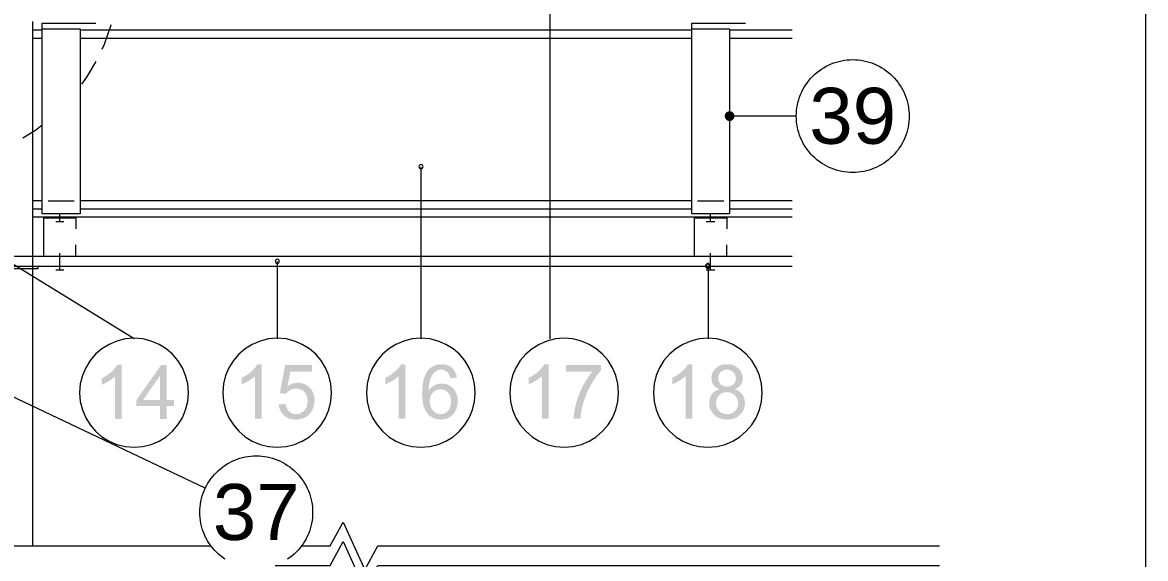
# Model space of a CAD drawing. Header units: millimetres. Extents: x 0 to 297, y 0 to 420.
# Drawn here: x 245.2 to 297, y 308.4 to 333.1 of the extents above; entities that cross this region are included whole.
import ezdxf

# ---------------------------------------------------------------- set-up
doc = ezdxf.new("R2010")
doc.units = ezdxf.units.MM
for name, color, linetype in [('0-MARCO-A3', 8, 'Continuous'), ('1-CORTE-LINEAS', 7, 'Continuous'), ('1-CORTE-RELLENOS', 9, 'Continuous'), ('3-TEXTOS', 7, 'Continuous')]:
    doc.layers.add(name, color=color, linetype=linetype)
doc.styles.add('ARIAL', font='arial.ttf')

msp = doc.modelspace()

# ---------------------------------------------------------------- hatches: boundary and pattern name
at = {"layer": '1-CORTE-RELLENOS'}
h = msp.add_hatch(color=7, dxfattribs=at)
h.dxf.hatch_style = 1
h.paths.add_polyline_path([(278.049, 328.751), (278.044, 328.706), (278.032, 328.664), (278.011, 328.626), (277.983, 328.592), (277.948, 328.563), (277.91, 328.542), (277.868, 328.53), (277.824, 328.526), (277.779, 328.53), (277.737, 328.542), (277.699, 328.563), (277.664, 328.592), (277.636, 328.626), (277.615, 328.664), (277.603, 328.706), (277.599, 328.751), (277.603, 328.796), (277.615, 328.837), (277.636, 328.875), (277.664, 328.91), (277.699, 328.939), (277.737, 328.959), (277.779, 328.972), (277.824, 328.976), (277.868, 328.972), (277.91, 328.959), (277.948, 328.939), (277.983, 328.91), (278.011, 328.875), (278.032, 328.837), (278.044, 328.796)])
h = msp.add_hatch(color=7, dxfattribs=at)
h.dxf.hatch_style = 1
h.paths.add_polyline_path([(249.79, 314.793), (249.484, 314.793), (249.484, 316.749), (249.423, 316.696), (249.354, 316.642), (249.277, 316.59), (249.192, 316.537), (249.104, 316.488), (249.021, 316.445), (248.943, 316.408), (248.87, 316.377), (248.87, 316.675), (248.994, 316.739), (249.11, 316.808), (249.218, 316.885), (249.319, 316.967), (249.408, 317.053), (249.483, 317.138), (249.544, 317.221), (249.592, 317.303), (249.79, 317.303)])
h = msp.add_hatch(color=7, dxfattribs=at)
h.dxf.hatch_style = 1
h.paths.add_polyline_path([(251.867, 314.793), (251.867, 315.391), (252.204, 315.391), (252.204, 315.672), (251.867, 315.672), (251.867, 317.292), (251.617, 317.292), (250.476, 315.672), (250.476, 315.391), (251.561, 315.391), (251.561, 314.793)])
h.paths.add_polyline_path([(250.779, 315.672), (251.561, 316.799), (251.561, 315.672)])
h = msp.add_hatch(color=7, dxfattribs=at)
h.dxf.hatch_style = 1
h.paths.add_polyline_path([(256.246, 314.814), (255.94, 314.814), (255.94, 316.771), (255.879, 316.717), (255.81, 316.664), (255.733, 316.611), (255.648, 316.558), (255.56, 316.509), (255.477, 316.466), (255.399, 316.429), (255.325, 316.398), (255.325, 316.696), (255.45, 316.76), (255.566, 316.83), (255.674, 316.906), (255.775, 316.988), (255.864, 317.074), (255.939, 317.159), (256, 317.242), (256.047, 317.324), (256.246, 317.324)])
h = msp.add_hatch(color=7, dxfattribs=at)
h.dxf.hatch_style = 1
h.paths.add_polyline_path([(257.033, 315.47), (257.356, 315.494), (257.379, 315.384), (257.415, 315.289), (257.462, 315.208), (257.521, 315.142), (257.589, 315.09), (257.664, 315.053), (257.746, 315.031), (257.835, 315.023), (257.941, 315.034), (258.039, 315.065), (258.129, 315.116), (258.21, 315.189), (258.278, 315.279), (258.326, 315.384), (258.355, 315.502), (258.364, 315.635), (258.355, 315.759), (258.327, 315.869), (258.281, 315.966), (258.216, 316.048), (258.137, 316.115), (258.046, 316.162), (257.944, 316.19), (257.83, 316.2), (257.757, 316.196), (257.688, 316.183), (257.623, 316.161), (257.562, 316.131), (257.506, 316.095), (257.456, 316.055), (257.412, 316.009), (257.375, 315.957), (257.086, 315.996), (257.328, 317.28), (258.571, 317.28), (258.571, 316.986), (257.573, 316.986), (257.438, 316.313), (257.553, 316.382), (257.67, 316.431), (257.79, 316.46), (257.912, 316.47), (258.07, 316.456), (258.214, 316.413), (258.345, 316.343), (258.464, 316.244), (258.562, 316.123), (258.633, 315.985), (258.675, 315.83), (258.69, 315.66), (258.677, 315.496), (258.64, 315.344), (258.578, 315.204), (258.491, 315.076), (258.36, 314.943), (258.207, 314.848), (258.032, 314.791), (257.835, 314.772), (257.672, 314.784), (257.525, 314.82), (257.394, 314.879), (257.279, 314.963), (257.183, 315.066), (257.11, 315.184), (257.06, 315.319)])
h = msp.add_hatch(color=7, dxfattribs=at)
h.dxf.hatch_style = 1
h.paths.add_polyline_path([(262.871, 314.814), (262.565, 314.814), (262.565, 316.771), (262.504, 316.717), (262.435, 316.664), (262.358, 316.611), (262.273, 316.558), (262.185, 316.509), (262.102, 316.466), (262.024, 316.429), (261.95, 316.398), (261.95, 316.696), (262.075, 316.76), (262.191, 316.83), (262.299, 316.906), (262.4, 316.988), (262.489, 317.074), (262.564, 317.159), (262.625, 317.242), (262.673, 317.324), (262.871, 317.324)])
h = msp.add_hatch(color=7, dxfattribs=at)
h.dxf.hatch_style = 1
h.paths.add_polyline_path([(265.221, 316.84), (265.174, 316.962), (265.108, 317.068), (265.023, 317.159), (264.922, 317.231), (264.808, 317.283), (264.681, 317.314), (264.54, 317.324), (264.353, 317.307), (264.186, 317.253), (264.039, 317.163), (263.912, 317.038), (263.795, 316.848), (263.711, 316.609), (263.661, 316.32), (263.645, 315.982), (263.66, 315.681), (263.705, 315.426), (263.78, 315.217), (263.884, 315.054), (264.014, 314.931), (264.162, 314.843), (264.329, 314.79), (264.513, 314.772), (264.621, 314.779), (264.724, 314.799), (264.821, 314.831), (264.912, 314.877), (264.997, 314.937), (265.071, 315.008), (265.136, 315.091), (265.191, 315.186), (265.235, 315.29), (265.267, 315.397), (265.286, 315.509), (265.293, 315.624), (265.279, 315.795), (265.239, 315.949), (265.172, 316.087), (265.078, 316.208), (264.965, 316.307), (264.84, 316.378), (264.704, 316.42), (264.557, 316.434), (264.47, 316.429), (264.384, 316.414), (264.301, 316.388), (264.221, 316.352), (264.144, 316.306), (264.072, 316.249), (264.007, 316.182), (263.948, 316.104), (263.955, 316.28), (263.973, 316.435), (263.999, 316.568), (264.036, 316.68), (264.081, 316.775), (264.134, 316.858), (264.195, 316.929), (264.265, 316.988), (264.322, 317.024), (264.384, 317.05), (264.45, 317.066), (264.521, 317.071), (264.609, 317.063), (264.689, 317.038), (264.763, 316.997), (264.83, 316.939), (264.865, 316.892), (264.896, 316.833), (264.923, 316.761), (264.945, 316.677), (265.249, 316.702)])
h.paths.add_polyline_path([(264.006, 315.739), (264.033, 315.843), (264.078, 315.935), (264.141, 316.015), (264.217, 316.08), (264.302, 316.127), (264.394, 316.155), (264.494, 316.164), (264.593, 316.155), (264.685, 316.127), (264.767, 316.08), (264.841, 316.015), (264.902, 315.934), (264.946, 315.839), (264.973, 315.73), (264.981, 315.607), (264.973, 315.479), (264.946, 315.365), (264.902, 315.266), (264.841, 315.18), (264.767, 315.112), (264.687, 315.062), (264.6, 315.033), (264.507, 315.023), (264.44, 315.028), (264.376, 315.042), (264.312, 315.065), (264.251, 315.098), (264.195, 315.14), (264.145, 315.191), (264.101, 315.25), (264.064, 315.318), (264.035, 315.392), (264.014, 315.467), (264.002, 315.545), (263.997, 315.624)])
h = msp.add_hatch(color=7, dxfattribs=at)
h.dxf.hatch_style = 1
h.paths.add_polyline_path([(269.475, 314.814), (269.169, 314.814), (269.169, 316.771), (269.108, 316.717), (269.039, 316.664), (268.962, 316.611), (268.877, 316.558), (268.789, 316.509), (268.706, 316.466), (268.628, 316.429), (268.554, 316.398), (268.554, 316.696), (268.679, 316.76), (268.795, 316.83), (268.903, 316.906), (269.004, 316.988), (269.093, 317.074), (269.168, 317.159), (269.229, 317.242), (269.277, 317.324), (269.475, 317.324)])
h = msp.add_hatch(color=7, dxfattribs=at)
h.dxf.hatch_style = 1
h.paths.add_polyline_path([(270.282, 316.986), (270.282, 317.28), (271.899, 317.28), (271.899, 317.043), (271.78, 316.905), (271.661, 316.746), (271.543, 316.566), (271.425, 316.365), (271.315, 316.154), (271.218, 315.939), (271.134, 315.721), (271.064, 315.5), (271.023, 315.339), (270.989, 315.171), (270.963, 314.996), (270.946, 314.814), (270.632, 314.814), (270.641, 314.969), (270.663, 315.139), (270.699, 315.324), (270.747, 315.525), (270.808, 315.732), (270.882, 315.936), (270.967, 316.136), (271.064, 316.332), (271.169, 316.519), (271.278, 316.69), (271.39, 316.845), (271.505, 316.986)])
h = msp.add_hatch(color=7, dxfattribs=at)
h.dxf.hatch_style = 1
h.paths.add_polyline_path([(276.1, 314.814), (275.794, 314.814), (275.794, 316.771), (275.733, 316.717), (275.664, 316.664), (275.587, 316.611), (275.502, 316.558), (275.414, 316.509), (275.331, 316.466), (275.253, 316.429), (275.18, 316.398), (275.18, 316.696), (275.304, 316.76), (275.42, 316.83), (275.528, 316.906), (275.629, 316.988), (275.718, 317.074), (275.793, 317.159), (275.854, 317.242), (275.902, 317.324), (276.1, 317.324)])
h = msp.add_hatch(color=7, dxfattribs=at)
h.dxf.hatch_style = 1
h.paths.add_polyline_path([(277.251, 316.133), (277.156, 316.083), (277.074, 316.02), (277.006, 315.944), (276.952, 315.857), (276.913, 315.76), (276.89, 315.653), (276.882, 315.536), (276.896, 315.38), (276.938, 315.237), (277.009, 315.107), (277.108, 314.99), (277.231, 314.895), (277.372, 314.827), (277.53, 314.786), (277.706, 314.772), (277.882, 314.786), (278.039, 314.827), (278.179, 314.895), (278.301, 314.99), (278.401, 315.105), (278.473, 315.233), (278.516, 315.374), (278.53, 315.528), (278.522, 315.639), (278.5, 315.743), (278.462, 315.839), (278.409, 315.927), (278.342, 316.005), (278.262, 316.072), (278.167, 316.127), (278.059, 316.17), (278.146, 316.208), (278.222, 316.253), (278.286, 316.307), (278.337, 316.368), (278.377, 316.436), (278.405, 316.509), (278.422, 316.587), (278.428, 316.671), (278.415, 316.803), (278.378, 316.923), (278.315, 317.034), (278.227, 317.134), (278.12, 317.218), (277.996, 317.277), (277.856, 317.313), (277.701, 317.324), (277.546, 317.313), (277.408, 317.278), (277.285, 317.219), (277.18, 317.137), (277.094, 317.039), (277.033, 316.93), (276.996, 316.81), (276.984, 316.68), (276.99, 316.592), (277.007, 316.511), (277.035, 316.436), (277.075, 316.368), (277.128, 316.307), (277.193, 316.253), (277.27, 316.208), (277.359, 316.17)])
h.paths.add_polyline_path([(277.298, 316.691), (277.305, 316.765), (277.327, 316.834), (277.363, 316.899), (277.414, 316.958), (277.476, 317.007), (277.545, 317.043), (277.622, 317.064), (277.706, 317.071), (277.789, 317.064), (277.865, 317.042), (277.934, 317.006), (277.995, 316.955), (278.046, 316.895), (278.082, 316.827), (278.104, 316.753), (278.111, 316.671), (278.104, 316.594), (278.083, 316.523), (278.048, 316.458), (277.998, 316.398), (277.937, 316.35), (277.869, 316.316), (277.793, 316.295), (277.709, 316.288), (277.622, 316.295), (277.543, 316.316), (277.473, 316.35), (277.411, 316.398), (277.361, 316.459), (277.326, 316.528), (277.305, 316.605)])
h.paths.add_polyline_path([(277.199, 315.536), (277.208, 315.639), (277.234, 315.733), (277.278, 315.818), (277.339, 315.894), (277.416, 315.957), (277.501, 316.001), (277.596, 316.028), (277.701, 316.037), (277.806, 316.028), (277.902, 316.001), (277.989, 315.955), (278.067, 315.891), (278.132, 315.813), (278.179, 315.726), (278.207, 315.63), (278.216, 315.525), (278.207, 315.42), (278.18, 315.325), (278.135, 315.24), (278.073, 315.164), (277.996, 315.102), (277.91, 315.058), (277.814, 315.032), (277.709, 315.023), (277.64, 315.027), (277.572, 315.04), (277.507, 315.06), (277.444, 315.089), (277.387, 315.127), (277.337, 315.171), (277.295, 315.222), (277.26, 315.28), (277.233, 315.342), (277.214, 315.406), (277.203, 315.47)])

# ---------------------------------------------------------------- linework, layer by layer
at = {"layer": '0-MARCO-A3', "lineweight": 0}
msp.add_lwpolyline([(0, 420), (297, 420), (297, 0), (0, 0)], close=True, dxfattribs=at)
at = {"layer": '1-CORTE-LINEAS', "color": 7, "lineweight": 15}
for p, q in [((269.529, 335.663), (269.529, 318.496)), ((245.695, 332.72), (246.124, 332.72)), ((247.874, 332.72), (276.074, 332.72)), ((277.824, 332.72), (280.705, 332.72)), ((263.602, 318.496), (263.602, 326.413)), ((245.695, 324.487), (246.124, 324.487)), ((247.874, 324.487), (276.074, 324.487)), ((277.824, 324.487), (280.705, 324.487)), ((245.695, 324.106), (280.705, 324.106)), ((246.182, 324.064), (247.685, 324.064)), ((246.944, 323.894), (247.134, 323.894)), ((247.685, 324.106), (247.685, 323.555)), ((276.196, 324.064), (277.699, 324.064)), ((276.937, 323.894), (277.149, 323.894)), ((277.699, 324.106), (277.699, 323.555)), ((244.447, 322.307), (280.705, 322.307)), ((250.373, 318.496), (244.447, 322.137)), ((244.447, 321.841), (280.705, 321.841)), ((246.944, 321.671), (247.134, 321.671)), ((256.977, 318.496), (256.977, 322.052)), ((276.831, 321.841), (276.831, 318.496)), ((276.937, 321.671), (277.149, 321.671))]:
    msp.add_line(p, q, dxfattribs=at)
at = {"layer": '1-CORTE-LINEAS', "color": 7, "lineweight": 9}
for p, q in [((245.695, 308.951), (245.695, 333.102)), ((246.399, 324.851), (247.599, 324.851)), ((276.349, 324.851), (277.549, 324.851))]:
    msp.add_line(p, q, dxfattribs=at)
at = {"layer": '1-CORTE-LINEAS', "color": 7, "lineweight": 5}
for p, q in [((245.695, 332.339), (246.124, 332.339)), ((247.874, 332.339), (276.074, 332.339)), ((277.824, 332.339), (280.705, 332.339)), ((245.695, 324.868), (246.124, 324.868)), ((247.874, 324.868), (276.074, 324.868)), ((277.824, 324.868), (280.705, 324.868))]:
    msp.add_line(p, q, dxfattribs=at)
at = {"layer": '1-CORTE-LINEAS', "color": 7, "lineweight": 13}
for p, q in [((280.899, 328.751), (278.049, 328.751)), ((253.649, 311.615), (241.702, 317.279)), ((230.999, 308.951), (253.911, 308.951))]:
    msp.add_line(p, q, dxfattribs=at)
for points in [[(246.124, 332.776), (246.124, 333.026), (248.599, 333.026)], [(276.074, 332.776), (276.074, 333.026), (278.549, 333.026)], [(286.099, 328.751), (286.095, 328.623), (286.086, 328.496), (286.07, 328.369), (286.049, 328.243), (286.021, 328.119), (285.987, 327.996), (285.947, 327.875), (285.901, 327.756), (285.849, 327.639), (285.792, 327.525), (285.729, 327.414), (285.66, 327.306), (285.587, 327.202), (285.508, 327.101), (285.425, 327.005), (285.337, 326.912), (285.244, 326.824), (285.148, 326.741), (285.047, 326.662), (284.943, 326.589), (284.835, 326.52), (284.724, 326.458), (284.61, 326.4), (284.493, 326.349), (284.374, 326.303), (284.253, 326.263), (284.13, 326.229), (284.006, 326.201), (283.88, 326.179), (283.753, 326.163), (283.626, 326.154), (283.499, 326.151), (283.371, 326.154), (283.244, 326.163), (283.117, 326.179), (282.991, 326.201), (282.867, 326.229), (282.744, 326.263), (282.623, 326.303), (282.504, 326.349), (282.387, 326.4), (282.273, 326.458), (282.162, 326.52), (282.054, 326.589), (281.95, 326.662), (281.849, 326.741), (281.753, 326.824), (281.66, 326.912), (281.572, 327.005), (281.489, 327.101), (281.41, 327.202), (281.337, 327.306), (281.268, 327.414), (281.205, 327.525), (281.148, 327.639), (281.096, 327.756), (281.05, 327.875), (281.01, 327.996), (280.976, 328.119), (280.948, 328.243), (280.927, 328.369), (280.911, 328.496), (280.902, 328.623), (280.899, 328.751), (280.902, 328.878), (280.911, 329.005), (280.927, 329.132), (280.948, 329.258), (280.976, 329.383), (281.01, 329.505), (281.05, 329.626), (281.096, 329.746), (281.148, 329.862), (281.206, 329.976), (281.268, 330.087), (281.337, 330.195), (281.41, 330.3), (281.489, 330.4), (281.572, 330.497), (281.66, 330.589), (281.753, 330.677), (281.849, 330.76), (281.95, 330.839), (282.054, 330.912), (282.162, 330.981), (282.273, 331.044), (282.387, 331.101), (282.504, 331.153), (282.623, 331.199), (282.744, 331.239), (282.867, 331.273), (282.991, 331.301), (283.117, 331.323), (283.244, 331.338), (283.371, 331.347), (283.499, 331.351), (283.626, 331.347), (283.753, 331.338), (283.88, 331.323), (284.006, 331.301), (284.13, 331.273), (284.253, 331.239), (284.374, 331.199), (284.493, 331.153), (284.61, 331.101), (284.724, 331.044), (284.835, 330.981), (284.943, 330.912), (285.047, 330.839), (285.148, 330.76), (285.244, 330.677), (285.337, 330.589), (285.425, 330.497), (285.508, 330.4), (285.587, 330.3), (285.66, 330.195), (285.729, 330.087), (285.792, 329.976), (285.849, 329.862), (285.901, 329.746), (285.947, 329.626), (285.987, 329.505), (286.021, 329.383), (286.049, 329.258), (286.07, 329.132), (286.086, 329.005), (286.095, 328.878), (286.099, 328.751)], [(254.554, 308.339), (254.45, 308.413), (254.349, 308.491), (254.253, 308.574), (254.16, 308.662), (254.072, 308.755), (253.989, 308.851), (253.91, 308.952), (253.837, 309.056), (253.769, 309.164), (253.706, 309.275), (253.648, 309.389), (253.597, 309.506), (253.551, 309.625), (253.511, 309.746), (253.477, 309.869), (253.449, 309.994), (253.427, 310.119), (253.411, 310.246), (253.402, 310.373), (253.399, 310.501), (253.402, 310.628), (253.411, 310.756), (253.427, 310.882), (253.449, 311.008), (253.477, 311.133), (253.511, 311.256), (253.551, 311.377), (253.597, 311.496), (253.648, 311.613), (253.706, 311.726), (253.769, 311.837), (253.837, 311.945), (253.91, 312.05), (253.989, 312.15), (254.072, 312.247), (254.16, 312.339), (254.253, 312.427), (254.349, 312.511), (254.45, 312.589), (254.554, 312.663), (254.662, 312.731), (254.773, 312.794), (254.887, 312.851), (255.004, 312.903), (255.123, 312.949), (255.244, 312.989), (255.367, 313.023), (255.491, 313.051), (255.617, 313.073), (255.744, 313.088), (255.871, 313.098), (255.999, 313.101), (256.126, 313.098), (256.254, 313.088), (256.38, 313.073), (256.506, 313.051), (256.631, 313.023), (256.753, 312.989), (256.874, 312.949), (256.994, 312.903), (257.11, 312.851), (257.224, 312.794), (257.335, 312.731), (257.443, 312.663), (257.548, 312.589), (257.648, 312.511), (257.745, 312.427), (257.837, 312.339), (257.925, 312.247), (258.009, 312.15), (258.087, 312.05), (258.161, 311.945), (258.229, 311.837), (258.292, 311.726), (258.349, 311.613), (258.401, 311.496), (258.447, 311.377), (258.487, 311.256), (258.521, 311.133), (258.549, 311.008), (258.571, 310.882), (258.586, 310.756), (258.596, 310.628), (258.599, 310.501)], [(258.599, 310.501), (258.596, 310.373), (258.586, 310.246), (258.571, 310.119), (258.549, 309.994), (258.521, 309.869), (258.487, 309.746), (258.447, 309.625), (258.401, 309.506), (258.349, 309.389), (258.292, 309.275), (258.229, 309.164), (258.161, 309.056), (258.087, 308.952), (258.009, 308.851), (257.925, 308.755), (257.837, 308.662), (257.745, 308.574), (257.648, 308.491), (257.548, 308.413), (257.443, 308.339)], [(258.086, 308.951), (259.399, 308.951), (259.999, 310.051), (260.999, 307.851), (261.599, 308.951), (287.498, 308.951)], [(256.869, 308.051), (259.399, 308.051), (259.999, 309.151), (260.999, 306.951), (261.599, 308.051), (287.498, 308.051)]]:
    msp.add_lwpolyline(points, dxfattribs=at)
at = {"layer": '1-CORTE-LINEAS', "color": 7, "lineweight": 15}
for points in [[(248.891, 331.832), (248.997, 332.065), (249.272, 332.869), (249.314, 332.975)], [(247.96, 330.223), (248.193, 330.54), (248.616, 331.26)], [(245.229, 327.746), (245.822, 328.106), (246.124, 328.348)], [(263.687, 326.424), (263.679, 326.461), (263.659, 326.491), (263.628, 326.511), (263.591, 326.519), (263.554, 326.511), (263.524, 326.491), (263.504, 326.461), (263.496, 326.424), (263.504, 326.387), (263.524, 326.356), (263.554, 326.336), (263.591, 326.328), (263.628, 326.336), (263.659, 326.356), (263.679, 326.387), (263.687, 326.424)], [(246.753, 323.894), (246.944, 323.894), (246.944, 324.251)], [(276.747, 323.894), (276.937, 323.894), (276.937, 324.251)], [(246.182, 324.106), (246.182, 322.307), (247.685, 322.307), (247.685, 322.815)], [(276.196, 324.106), (276.196, 322.307), (277.699, 322.307), (277.699, 322.815)], [(244.34, 322.349), (244.34, 321.736), (245.949, 321.736), (245.949, 321.841)], [(246.753, 321.671), (246.944, 321.671), (246.944, 322.433)], [(257.062, 322.063), (257.054, 322.1), (257.034, 322.131), (257.004, 322.151), (256.967, 322.159), (256.929, 322.151), (256.899, 322.131), (256.878, 322.1), (256.871, 322.063), (256.878, 322.026), (256.899, 321.996), (256.929, 321.975), (256.967, 321.968), (257.004, 321.975), (257.034, 321.996), (257.054, 322.026), (257.062, 322.063)], [(276.747, 321.671), (276.937, 321.671), (276.937, 322.433)]]:
    msp.add_lwpolyline(points, dxfattribs=at)
at = {"layer": '1-CORTE-LINEAS', "color": 7, "lineweight": 9}
for points in [[(246.124, 332.776), (247.874, 332.776), (247.874, 324.251), (246.124, 324.251), (246.124, 332.776)], [(276.074, 332.776), (277.824, 332.776), (277.824, 328.976)], [(277.824, 328.526), (277.824, 324.251), (276.074, 324.251), (276.074, 332.776)], [(252.87, 316.01), (252.838, 316.417), (252.743, 316.802), (252.591, 317.162), (252.387, 317.491), (252.136, 317.783), (251.844, 318.034), (251.515, 318.238), (251.155, 318.39), (250.769, 318.485), (250.362, 318.518), (249.956, 318.485), (249.57, 318.39), (249.21, 318.238), (248.881, 318.034), (248.589, 317.783), (248.338, 317.491), (248.134, 317.162), (247.982, 316.802), (247.887, 316.417), (247.854, 316.01), (247.887, 315.603), (247.982, 315.217), (248.134, 314.857), (248.338, 314.528), (248.589, 314.236), (248.881, 313.985), (249.21, 313.781), (249.57, 313.629), (249.956, 313.534), (250.362, 313.501), (250.769, 313.534), (251.155, 313.629), (251.515, 313.781), (251.844, 313.985), (252.136, 314.236), (252.387, 314.528), (252.591, 314.857), (252.743, 315.217), (252.838, 315.603), (252.87, 316.01)], [(259.475, 316.01), (259.442, 316.417), (259.347, 316.802), (259.195, 317.162), (258.991, 317.491), (258.74, 317.783), (258.448, 318.034), (258.119, 318.238), (257.759, 318.39), (257.373, 318.485), (256.967, 318.518), (256.56, 318.485), (256.174, 318.39), (255.814, 318.238), (255.485, 318.034), (255.193, 317.783), (254.942, 317.491), (254.738, 317.162), (254.586, 316.802), (254.491, 316.417), (254.458, 316.01), (254.491, 315.603), (254.586, 315.217), (254.738, 314.857), (254.942, 314.528), (255.193, 314.236), (255.485, 313.985), (255.814, 313.781), (256.174, 313.629), (256.56, 313.534), (256.967, 313.501), (257.373, 313.534), (257.759, 313.629), (258.119, 313.781), (258.448, 313.985), (258.74, 314.236), (258.991, 314.528), (259.195, 314.857), (259.347, 315.217), (259.442, 315.603), (259.475, 316.01)], [(266.099, 316.01), (266.067, 316.417), (265.972, 316.802), (265.82, 317.162), (265.616, 317.491), (265.365, 317.783), (265.073, 318.034), (264.744, 318.238), (264.384, 318.39), (263.998, 318.485), (263.591, 318.518), (263.185, 318.485), (262.799, 318.39), (262.439, 318.238), (262.11, 318.034), (261.818, 317.783), (261.567, 317.491), (261.363, 317.162), (261.211, 316.802), (261.116, 316.417), (261.083, 316.01), (261.116, 315.603), (261.211, 315.217), (261.363, 314.857), (261.567, 314.528), (261.818, 314.236), (262.11, 313.985), (262.439, 313.781), (262.799, 313.629), (263.185, 313.534), (263.591, 313.501), (263.998, 313.534), (264.384, 313.629), (264.744, 313.781), (265.073, 313.985), (265.365, 314.236), (265.616, 314.528), (265.82, 314.857), (265.972, 315.217), (266.067, 315.603), (266.099, 316.01)], [(272.704, 316.01), (272.671, 316.417), (272.576, 316.802), (272.424, 317.162), (272.22, 317.491), (271.969, 317.783), (271.677, 318.034), (271.348, 318.238), (270.988, 318.39), (270.602, 318.485), (270.196, 318.518), (269.789, 318.485), (269.403, 318.39), (269.043, 318.238), (268.714, 318.034), (268.422, 317.783), (268.171, 317.491), (267.967, 317.162), (267.815, 316.802), (267.72, 316.417), (267.687, 316.01), (267.72, 315.603), (267.815, 315.217), (267.967, 314.857), (268.171, 314.528), (268.422, 314.236), (268.714, 313.985), (269.043, 313.781), (269.403, 313.629), (269.789, 313.534), (270.196, 313.501), (270.602, 313.534), (270.988, 313.629), (271.348, 313.781), (271.677, 313.985), (271.969, 314.236), (272.22, 314.528), (272.424, 314.857), (272.576, 315.217), (272.671, 315.603), (272.704, 316.01)], [(279.329, 316.01), (279.296, 316.417), (279.201, 316.802), (279.049, 317.162), (278.845, 317.491), (278.594, 317.783), (278.302, 318.034), (277.973, 318.238), (277.613, 318.39), (277.227, 318.485), (276.821, 318.518), (276.414, 318.485), (276.028, 318.39), (275.668, 318.238), (275.339, 318.034), (275.047, 317.783), (274.796, 317.491), (274.593, 317.162), (274.44, 316.802), (274.345, 316.417), (274.313, 316.01), (274.345, 315.603), (274.44, 315.217), (274.593, 314.857), (274.796, 314.528), (275.047, 314.236), (275.339, 313.985), (275.668, 313.781), (276.028, 313.629), (276.414, 313.534), (276.821, 313.501), (277.227, 313.534), (277.613, 313.629), (277.973, 313.781), (278.302, 313.985), (278.594, 314.236), (278.845, 314.528), (279.049, 314.857), (279.201, 315.217), (279.296, 315.603), (279.329, 316.01)]]:
    msp.add_lwpolyline(points, dxfattribs=at)
at = {"layer": '1-CORTE-LINEAS', "color": 7, "lineweight": 25}
msp.add_lwpolyline([(276.916, 321.851), (276.908, 321.889), (276.888, 321.919), (276.857, 321.94), (276.821, 321.947), (276.784, 321.94), (276.753, 321.919), (276.733, 321.889), (276.725, 321.851), (276.733, 321.814), (276.753, 321.784), (276.784, 321.764), (276.821, 321.756), (276.857, 321.764), (276.888, 321.784), (276.908, 321.814), (276.916, 321.851)], dxfattribs=at)

# ---------------------------------------------------------------- texts
at = {"layer": '3-TEXTOS', "color": 7, "style": 'ARIAL'}
for s, p in [('39', (281.497, 327.477)), ('37', (253.997, 309.229))]:
    msp.add_text(s, height=2.5764, dxfattribs=at).set_placement(p)

doc.saveas('drawing.dxf')
